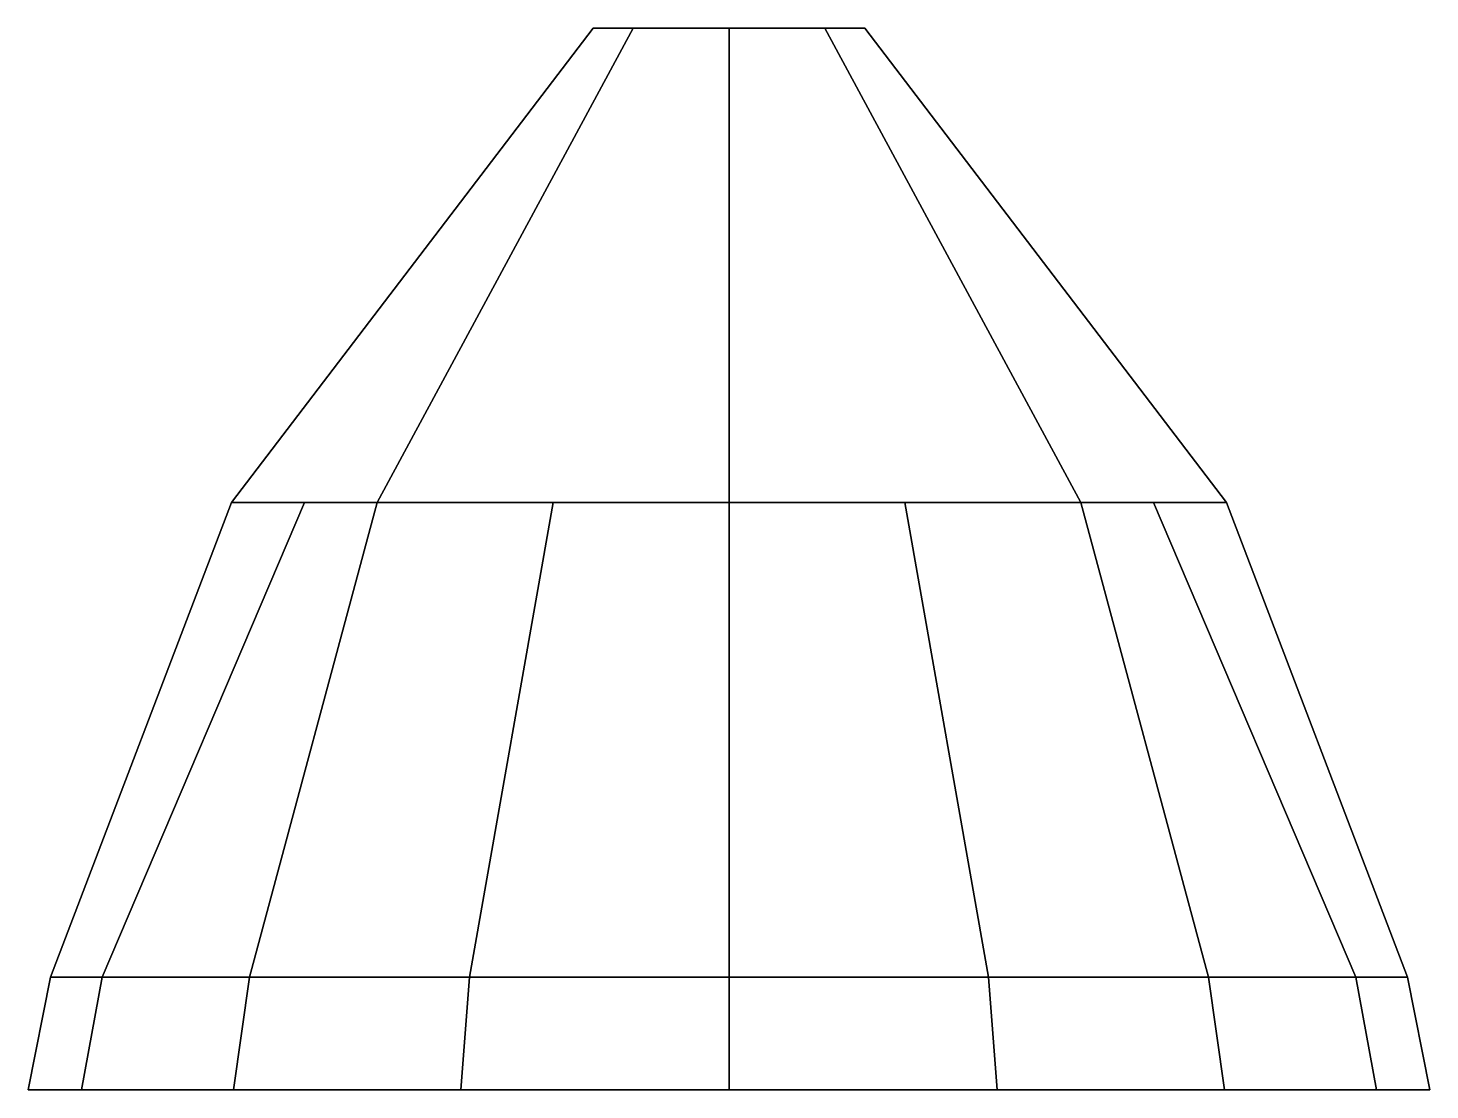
# Model space of a CAD drawing. Extents: x -0.31 to 0.31, y 3.89 to 4.36.
import ezdxf

# ---------------------------------------------------------------- set-up
doc = ezdxf.new("R2010")
doc.units = 0
doc.layers.add('PROP', color=1, linetype='CONTINUOUS')

msp = doc.modelspace()

# ---------------------------------------------------------------- linework, layer by layer
at = {"layer": 'PROP'}
for points in [[(-0.15556, 4.15, -0.15556), (-0.22, 4.15), (-0.06, 4.36), (-0.04243, 4.36, -0.04243)], [(-0.22, 4.15), (-0.15556, 4.15, 0.15556), (-0.04243, 4.36, 0.04243), (-0.06, 4.36)], [(0, 4.15, -0.22), (-0.15556, 4.15, -0.15556), (-0.04243, 4.36, -0.04243), (0, 4.36, -0.06)], [(-0.15556, 4.15, 0.15556), (0, 4.15, 0.22), (0, 4.36, 0.06), (-0.04243, 4.36, 0.04243)], [(-0.04243, 4.36, 0.04243), (0, 4.36, 0.06), (0.04243, 4.36, 0.04243), (-0.06, 4.36)], [(-0.06, 4.36), (0.04243, 4.36, 0.04243), (0.06, 4.36), (-0.04243, 4.36, -0.04243)], [(-0.04243, 4.36, -0.04243), (0.06, 4.36), (0.04243, 4.36, -0.04243), (0, 4.36, -0.06)], [(0.15556, 4.15, -0.15556), (0, 4.15, -0.22), (0, 4.36, -0.06), (0.04243, 4.36, -0.04243)], [(0, 4.15, 0.22), (0.15556, 4.15, 0.15556), (0.04243, 4.36, 0.04243), (0, 4.36, 0.06)], [(0.22, 4.15), (0.15556, 4.15, -0.15556), (0.04243, 4.36, -0.04243), (0.06, 4.36)], [(0.15556, 4.15, 0.15556), (0.22, 4.15), (0.06, 4.36), (0.04243, 4.36, 0.04243)], [(-0.27716, 3.94, -0.11481), (-0.3, 3.94), (-0.22, 4.15), (-0.18778, 4.15, -0.07778)], [(-0.3, 3.94), (-0.27716, 3.94, 0.11481), (-0.18778, 4.15, 0.07778), (-0.22, 4.15)], [(-0.21213, 3.94, -0.21213), (-0.27716, 3.94, -0.11481), (-0.18778, 4.15, -0.07778), (-0.15556, 4.15, -0.15556)], [(-0.27716, 3.94, 0.11481), (-0.21213, 3.94, 0.21213), (-0.15556, 4.15, 0.15556), (-0.18778, 4.15, 0.07778)], [(-0.11481, 3.94, -0.27716), (-0.21213, 3.94, -0.21213), (-0.15556, 4.15, -0.15556), (-0.07778, 4.15, -0.18778)], [(-0.21213, 3.94, 0.21213), (-0.11481, 3.94, 0.27716), (-0.07778, 4.15, 0.18778), (-0.15556, 4.15, 0.15556)], [(0, 3.94, -0.3), (-0.11481, 3.94, -0.27716), (-0.07778, 4.15, -0.18778), (0, 4.15, -0.22)], [(-0.11481, 3.94, 0.27716), (0, 3.94, 0.3), (0, 4.15, 0.22), (-0.07778, 4.15, 0.18778)], [(0.11481, 3.94, -0.27716), (0, 3.94, -0.3), (0, 4.15, -0.22), (0.07778, 4.15, -0.18778)], [(0, 3.94, 0.3), (0.11481, 3.94, 0.27716), (0.07778, 4.15, 0.18778), (0, 4.15, 0.22)], [(0.21213, 3.94, -0.21213), (0.11481, 3.94, -0.27716), (0.07778, 4.15, -0.18778), (0.15556, 4.15, -0.15556)], [(0.11481, 3.94, 0.27716), (0.21213, 3.94, 0.21213), (0.15556, 4.15, 0.15556), (0.07778, 4.15, 0.18778)], [(0.27716, 3.94, -0.11481), (0.21213, 3.94, -0.21213), (0.15556, 4.15, -0.15556), (0.18778, 4.15, -0.07778)], [(0.21213, 3.94, 0.21213), (0.27716, 3.94, 0.11481), (0.18778, 4.15, 0.07778), (0.15556, 4.15, 0.15556)], [(0.3, 3.94), (0.27716, 3.94, -0.11481), (0.18778, 4.15, -0.07778), (0.22, 4.15)], [(0.27716, 3.94, 0.11481), (0.3, 3.94), (0.22, 4.15), (0.18778, 4.15, 0.07778)], [(-0.2864, 3.89, -0.11863), (-0.31, 3.89), (-0.3, 3.94), (-0.27716, 3.94, -0.11481)], [(-0.31, 3.89), (-0.2864, 3.89, 0.11863), (-0.27716, 3.94, 0.11481), (-0.3, 3.94)], [(-0.2192, 3.89, -0.2192), (-0.2864, 3.89, -0.11863), (-0.27716, 3.94, -0.11481), (-0.21213, 3.94, -0.21213)], [(-0.2864, 3.89, 0.11863), (-0.2192, 3.89, 0.2192), (-0.21213, 3.94, 0.21213), (-0.27716, 3.94, 0.11481)], [(-0.11863, 3.89, -0.2864), (-0.2192, 3.89, -0.2192), (-0.21213, 3.94, -0.21213), (-0.11481, 3.94, -0.27716)], [(-0.2192, 3.89, 0.2192), (-0.11863, 3.89, 0.2864), (-0.11481, 3.94, 0.27716), (-0.21213, 3.94, 0.21213)], [(0, 3.89, -0.31), (-0.11863, 3.89, -0.2864), (-0.11481, 3.94, -0.27716), (0, 3.94, -0.3)], [(-0.11863, 3.89, 0.2864), (0, 3.89, 0.31), (0, 3.94, 0.3), (-0.11481, 3.94, 0.27716)], [(0.11863, 3.89, -0.2864), (0, 3.89, -0.31), (0, 3.94, -0.3), (0.11481, 3.94, -0.27716)], [(0, 3.89, 0.31), (0.11863, 3.89, 0.2864), (0.11481, 3.94, 0.27716), (0, 3.94, 0.3)], [(0.2192, 3.89, -0.2192), (0.11863, 3.89, -0.2864), (0.11481, 3.94, -0.27716), (0.21213, 3.94, -0.21213)], [(0.11863, 3.89, 0.2864), (0.2192, 3.89, 0.2192), (0.21213, 3.94, 0.21213), (0.11481, 3.94, 0.27716)], [(0.2864, 3.89, -0.11863), (0.2192, 3.89, -0.2192), (0.21213, 3.94, -0.21213), (0.27716, 3.94, -0.11481)], [(0.2192, 3.89, 0.2192), (0.2864, 3.89, 0.11863), (0.27716, 3.94, 0.11481), (0.21213, 3.94, 0.21213)], [(0.31, 3.89), (0.2864, 3.89, -0.11863), (0.27716, 3.94, -0.11481), (0.3, 3.94)], [(0.2864, 3.89, 0.11863), (0.31, 3.89), (0.3, 3.94), (0.27716, 3.94, 0.11481)]]:
    msp.add_3dface(points, dxfattribs=at)

doc.saveas('drawing.dxf')
